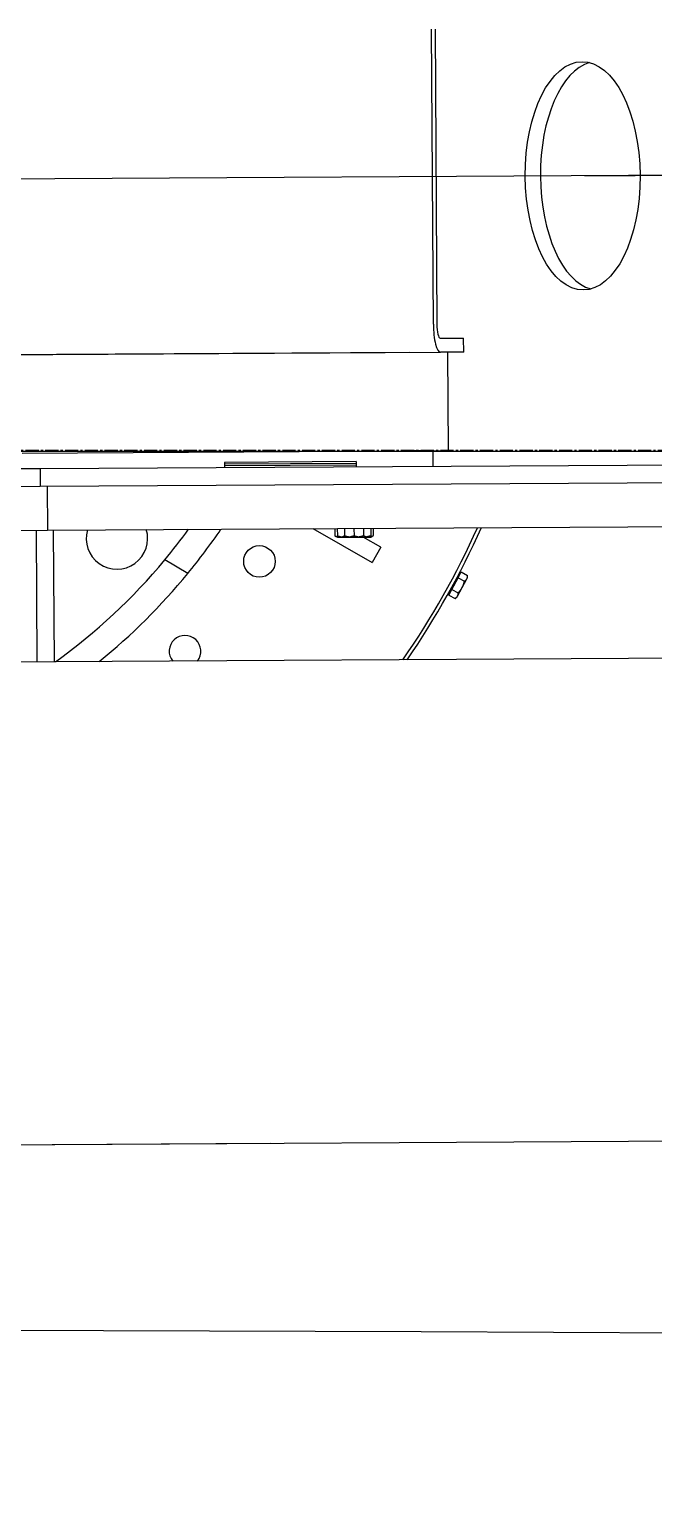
# Model space of a CAD drawing. Header units: millimetres. Extents: x -179076 to 119312, y -18667 to 180141.
# Drawn here: x -62133 to -61777, y 164800 to 165631 of the extents above; entities that cross this region are included whole.
import ezdxf

# ---------------------------------------------------------------- set-up
doc = ezdxf.new("R2010")
doc.units = ezdxf.units.MM
doc.linetypes.add('X-GRID_5~ROOF$0$CENTER2', pattern=[1.125, 0.75, -0.125, 0.125, -0.125])
for name, color, linetype in [('X-EXT_PH$0$A-254', 254, 'Continuous'), ('X-EXT_PH$0$A-ELE3', 4, 'Continuous'), ('X-EXT_PH$0$A-MEP1a', 5, 'Continuous'), ('X-EXT_PH$0$A-PAT', 251, 'Continuous'), ('X-EXT_PH$0$EA-K', 30, 'Continuous'), ('X-GRID_5~ROOF$0$A-CEN1', 1, 'X-GRID_5~ROOF$0$CENTER2')]:
    doc.layers.add(name, color=color, linetype=linetype)

# ---------------------------------------------------------------- blocks, each defined once
blk = doc.blocks.new('X-EXT_PH$0$bmu_office')
at = {"layer": 'X-EXT_PH$0$A-MEP1a', "color": 251}
for p, q in [((1291362.31, -1564685.21), (1291362.31, -1564517.21)), ((1291364.27, -1564517.21), (1291364.27, -1564685.21)), ((1291924.32, -1564601.21), (1290948.96, -1564601.21)), ((1291448.96, -1564601.21), (1292448.96, -1564601.21)), ((1291366.24, -1564693.21), (1291379.5, -1564693.21)), ((1291379.5, -1564701.21), (1291379.5, -1564693.21)), ((1288934.29, -1564701.21), (1291366.24, -1564701.21)), ((1291348.63, -1564701.21), (1290845.25, -1564701.21)), ((1291379.5, -1564701.21), (1291366.24, -1564701.21)), ((1291370.51, -1564757.21), (1291370.51, -1564701.21)), ((1291127.86, -1564757.21), (1291348.63, -1564757.21)), ((1291360.14, -1564757.21), (1291348.63, -1564757.21)), ((1291360.14, -1564757.21), (1291370.09, -1564757.21)), ((1291361.55, -1564757.21), (1291361.55, -1564766.21)), ((1291370.51, -1564757.21), (1291370.09, -1564757.21)), ((1291137.96, -1564766.21), (1290737.96, -1564766.21)), ((1292370.46, -1564766.21), (1291137.96, -1564766.21)), ((1291137.96, -1564766.21), (1291137.96, -1564776.21)), ((1291317.96, -1564763.21), (1291242.96, -1564763.21)), ((1291242.96, -1564763.21), (1291242.96, -1564764.21)), ((1291317.96, -1564764.21), (1291242.96, -1564764.21)), ((1291242.96, -1564764.21), (1291242.96, -1564765.21)), ((1291317.96, -1564764.21), (1291242.96, -1564764.21)), ((1291317.96, -1564765.21), (1291242.96, -1564765.21)), ((1291317.96, -1564765.21), (1291242.96, -1564765.21)), ((1291242.96, -1564765.21), (1291242.96, -1564766.21)), ((1291317.96, -1564763.21), (1291317.96, -1564764.21)), ((1291317.96, -1564764.21), (1291317.96, -1564765.21)), ((1291317.96, -1564765.21), (1291317.96, -1564766.21)), ((1290737.96, -1564776.21), (1291137.96, -1564776.21)), ((1291137.96, -1564776.21), (1292370.46, -1564776.21)), ((1291141.96, -1564776.21), (1291141.96, -1564801.21)), ((1290747.96, -1564801.21), (1291141.96, -1564801.21)), ((1291135.46, -1564801.21), (1291135.46, -1564876.21)), ((1291141.96, -1564801.21), (1291562.96, -1564801.21)), ((1291145.46, -1564876.21), (1291145.46, -1564801.21)), ((1291293.04, -1564801.21), (1291326.74, -1564820.66)), ((1291305.49, -1564801.21), (1291305.49, -1564805.36)), ((1291306.96, -1564801.21), (1291306.96, -1564805.36)), ((1291310.97, -1564801.21), (1291310.97, -1564805.36)), ((1291316.46, -1564801.21), (1291316.46, -1564805.36)), ((1291321.94, -1564801.21), (1291321.94, -1564805.36)), ((1291325.96, -1564801.21), (1291325.96, -1564805.36)), ((1291327.43, -1564801.21), (1291327.43, -1564805.36)), ((1291306.96, -1564806.21), (1291305.49, -1564805.36)), ((1291306.96, -1564806.21), (1291308.23, -1564806.21)), ((1291306.96, -1564806.21), (1291311.71, -1564806.21)), ((1291308.23, -1564806.21), (1291316.46, -1564806.21)), ((1291311.71, -1564806.21), (1291321.21, -1564806.21)), ((1291316.46, -1564806.21), (1291324.68, -1564806.21)), ((1291321.21, -1564806.21), (1291325.96, -1564806.21)), ((1291331.74, -1564812), (1291321.71, -1564806.21)), ((1291324.68, -1564806.21), (1291325.96, -1564806.21)), ((1291325.96, -1564806.21), (1291327.43, -1564805.36)), ((1291331.74, -1564812), (1291326.74, -1564820.66)), ((1291221.63, -1564826.42), (1291208.66, -1564818.55)), ((1291375.99, -1564827.66), (1291370.51, -1564837.66)), ((1291375.58, -1564829.65), (1291377.38, -1564826.36)), ((1291376.52, -1564827.94), (1291375.99, -1564827.66)), ((1291377.38, -1564826.36), (1291381, -1564828.34)), ((1291381.02, -1564829.5), (1291381, -1564828.34)), ((1291370.17, -1564839.53), (1291371.98, -1564836.24)), ((1291371.49, -1564835.87), (1291371.48, -1564835.86)), ((1291371.98, -1564836.24), (1291375.58, -1564829.65)), ((1291371.98, -1564836.24), (1291375.59, -1564838.21)), ((1291375.01, -1564829.44), (1291375, -1564829.44)), ((1291375.2, -1564840.14), (1291377.9, -1564835.2)), ((1291375.58, -1564829.65), (1291379.19, -1564831.63)), ((1291377.9, -1564835.2), (1291380.6, -1564830.26)), ((1291380.6, -1564830.26), (1291381.02, -1564829.5)), ((1291370.17, -1564839.53), (1291373.79, -1564841.51)), ((1291371.04, -1564837.94), (1291370.51, -1564837.66)), ((1291374.78, -1564840.9), (1291373.79, -1564841.51)), ((1291374.78, -1564840.9), (1291375.2, -1564840.14)), ((1291650.46, -1564876.21), (1290977.73, -1564876.21)), ((1291748.96, -1565151.21), (1291032.86, -1565151.21)), ((1291266.96, -1565151.21), (1291032.86, -1565151.21))]:
    blk.add_line(p, q, dxfattribs=at)
blk.add_circle((1291262.55, -1564819.74), 9, dxfattribs=at)
for centre, radius, start, end in [((1291181.46, -1564806.21), 17.5, 163.39845, 16.60155), ((1290950.46, -1564601.21), 337.5, 319.91058, 323.6588), ((1290950.46, -1564601.21), 352.5, 320.29029, 325.43256), ((1290950.46, -1564601.21), 480, 325.04613, 335.37568), ((1290950.46, -1564601.21), 480, 325.04613, 335.37568), ((1290950.46, -1564601.21), 482, 325.21215, 335.4846), ((1290950.46, -1564601.21), 337.5, 305.43094, 319.91058), ((1290950.46, -1564601.21), 352.5, 308.72644, 320.29029), ((1291219.86, -1564870.62), 9, 321.58386, 218.41614)]:
    blk.add_arc(centre, radius, start, end, dxfattribs=at)
blk.add_ellipse((1291447.81, -1564601.21), major_axis=(0, 65), ratio=0.502982, dxfattribs=at)
for centre, major_axis, ratio, start_param, end_param in [((1291456.46, -1564601.21), (0, 65), 0.502982, 0.132568, 3.009024), ((1291366.24, -1564685.21), (0, 16), 0.245576, 1.570796, 3.141593), ((1291366.24, -1564685.21), (0, -8), 0.245576, 4.712389, 6.283185)]:
    blk.add_ellipse(centre, major_axis=major_axis, ratio=ratio, start_param=start_param, end_param=end_param, dxfattribs=at)
for points in [[(1291305.49, -1564805.36), (1291306.96, -1564806.21), (1291308.23, -1564806.21)], [(1291306.96, -1564805.36), (1291309.5, -1564806.21), (1291311.71, -1564806.21)], [(1291306.96, -1564806.21), (1291306.96, -1564806.21), (1291306.96, -1564805.36)], [(1291308.23, -1564806.21), (1291309.5, -1564806.21), (1291310.97, -1564805.36)], [(1291310.97, -1564805.36), (1291313.91, -1564806.21), (1291316.46, -1564806.21)], [(1291311.71, -1564806.21), (1291313.91, -1564806.21), (1291316.46, -1564805.36)], [(1291316.46, -1564806.21), (1291319, -1564806.21), (1291321.94, -1564805.36)], [(1291316.46, -1564805.36), (1291319, -1564806.21), (1291321.21, -1564806.21)], [(1291321.21, -1564806.21), (1291323.41, -1564806.21), (1291325.96, -1564805.36)], [(1291321.94, -1564805.36), (1291323.41, -1564806.21), (1291324.68, -1564806.21)], [(1291324.68, -1564806.21), (1291325.96, -1564806.21), (1291327.43, -1564805.36)], [(1291325.96, -1564805.36), (1291325.96, -1564806.21), (1291325.96, -1564806.21)], [(1291380.6, -1564830.26), (1291381.02, -1564829.5), (1291381, -1564828.34)], [(1291375.59, -1564838.21), (1291377.06, -1564836.73), (1291377.9, -1564835.2)], [(1291377.9, -1564835.2), (1291378.74, -1564833.67), (1291379.19, -1564831.63)], [(1291379.19, -1564831.63), (1291380.19, -1564831.03), (1291380.6, -1564830.26)], [(1291373.79, -1564841.51), (1291374.78, -1564840.9), (1291375.2, -1564840.14)], [(1291375.2, -1564840.14), (1291375.62, -1564839.38), (1291375.59, -1564838.21)]]:
    blk.add_rational_spline(points, [1, 1.0379548493, 1], degree=2, dxfattribs=at)

msp = doc.modelspace()

# ---------------------------------------------------------------- hatches: boundary and pattern name
at = {"layer": 'X-EXT_PH$0$A-254'}
h = msp.add_hatch(color=256, dxfattribs=at)
h.dxf.hatch_style = 1
edge = h.paths.add_edge_path(flags=16)
edge.add_arc((-150113.34, 146990.77), 116300, 0, 7.2498053)
edge.add_arc((-40000.75, 160998.48), 5300, 7.24981, 83.51554)
edge.add_arc((-62813.34, -39709.23), 207300, 83.5155446, 96.4844554)
edge.add_arc((-85625.94, 160998.48), 5300, 96.48446, 172.75019)
edge.add_arc((24486.66, 146990.77), 116300, 172.7501947, 180)
edge.add_arc((24486.66, 146990.77), 116300, 180, 187.2498053)
edge.add_arc((-85625.94, 132983.06), 5300, 187.24981, 263.51554)
edge.add_arc((-62813.34, 333690.77), 207300, 263.5155446, 276.4844554)
edge.add_arc((-40000.75, 132983.06), 5300, 276.48446, 352.75019)
edge.add_arc((-150113.34, 146990.77), 116300, 352.7501947, 360)
edge = h.paths.add_edge_path()
edge.add_arc((-150113.34, 146990.77), 116800, 0, 7.2498053)
edge.add_arc((-40000.75, 160998.48), 5800, 7.249805, 83.515545)
edge.add_arc((-62813.34, -39709.23), 207800, 83.5155446, 96.4844554)
edge.add_arc((-85625.94, 160998.48), 5800, 96.484455, 172.750195)
edge.add_arc((24486.66, 146990.77), 116800, 172.7501947, 180)
edge.add_arc((24486.66, 146990.77), 116800, 180, 187.2498053)
edge.add_arc((-85625.94, 132983.06), 5800, 187.249805, 263.515545)
edge.add_arc((-62813.34, 333690.77), 207800, 263.5155446, 276.4844554)
edge.add_arc((-40000.75, 132983.06), 5800, 276.484455, 352.750195)
edge.add_arc((-150113.34, 146990.77), 116800, 352.7501947, 360)
at = {"layer": 'X-EXT_PH$0$A-PAT'}
h = msp.add_hatch(dxfattribs=at)
h.set_pattern_fill('NET', color=256, scale=600)
h.set_pattern_definition([(0, (-165939.6, 60614), (0, 1905), []), (90, (-165939.6, 60614), (-1905, 1e-13), [])])
h.paths.add_polyline_path([(-81613.34, 153190.77), (-42913.34, 153190.77), (-42913.34, 140790.77), (-81613.34, 140790.77)], flags=16)
h.paths.add_polyline_path([(-42863.34, 145590.77), (-42763.34, 140790.77), (-42713.34, 140790.77)], flags=16)
edge = h.paths.add_edge_path()
edge.add_arc((-40000.75, 160998.48), 5300, 7.24981, 83.51554)
edge.add_arc((-62813.34, -39709.23), 207300, 83.5155446, 96.4844554)
edge.add_arc((-85625.94, 160998.48), 5300, 96.48446, 172.75019)
edge.add_arc((24486.66, 146990.77), 116300, 172.7501947, 187.2498053)
edge.add_arc((-85625.94, 132983.06), 5300, 187.24981, 263.51554)
edge.add_arc((-62813.34, 333690.77), 207300, 263.5155446, 276.4844554)
edge.add_arc((-40000.75, 132983.06), 5300, 276.48446, 352.75019)
edge.add_arc((-150113.34, 146990.77), 116300, 352.7501947, 367.2498053)

# ---------------------------------------------------------------- linework, layer by layer
at = {"layer": 'X-EXT_PH$0$A-ELE3', "color": 11, "true_color": 0xf27172}
for points in [[(-35013.34, 146990.77, 0.031644), (-35933.52, 161515.88, 0.345625), (-39537.72, 165072.25, 0.056648), (-86088.97, 165072.25, 0.345625), (-89693.16, 161515.88, 0.031644), (-90613.34, 146990.77, 0.031644), (-89693.16, 132465.65, 0.345625), (-86088.97, 128909.29, 0.056648), (-39537.72, 128909.29, 0.345625), (-35933.52, 132465.65, 0.031644)], [(-35163.34, 146990.77, 0.031644), (-36082.32, 161496.95, 0.345625), (-39554.66, 164923.21, 0.056648), (-86072.03, 164923.21, 0.345625), (-89544.36, 161496.95, 0.031644), (-90463.34, 146990.77, 0.031644), (-89544.36, 132484.58, 0.345625), (-86072.03, 129058.33, 0.056648), (-39554.66, 129058.33, 0.345625), (-36082.32, 132484.58, 0.031644)], [(-36513.34, 146990.77, 0.031644), (-37421.53, 161326.59, 0.345625), (-39707.12, 163581.85, 0.056648), (-85919.57, 163581.85, 0.345625), (-88205.15, 161326.59, 0.031644), (-89113.34, 146990.77, 0.031644), (-88205.15, 132654.95, 0.345625), (-85919.57, 130399.69, 0.056648), (-39707.12, 130399.69, 0.345625), (-37421.53, 132654.95, 0.031644)]]:
    msp.add_lwpolyline(points, format="xyb", close=True, dxfattribs=at)
at = {"layer": 'X-GRID_5~ROOF$0$A-CEN1', "ltscale": 10}
msp.add_lwpolyline([(-29513.34, 165390.77), (-99513.34, 165390.77)], dxfattribs=at)

# ---------------------------------------------------------------- block references
at = {"layer": 'X-EXT_PH$0$EA-K', "rotation": 0.3278359900709154}
msp.add_blockref('X-EXT_PH$0$bmu_office', (-1362196.36, 1722733.32), dxfattribs=at)

doc.saveas('drawing.dxf')
